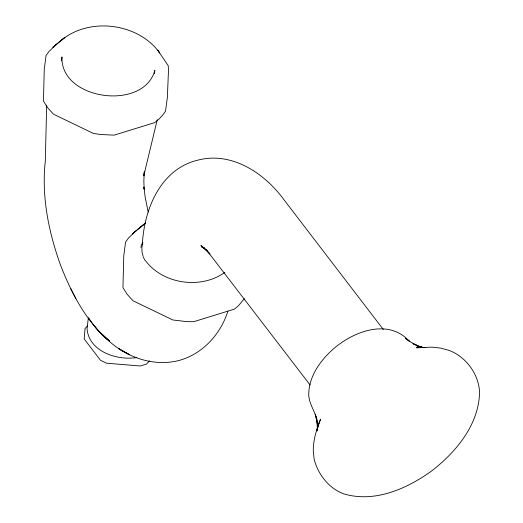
<?xml version="1.0" encoding="UTF-8"?>
<svg xmlns="http://www.w3.org/2000/svg" width="523" height="523" viewBox="0 0 523 523"><rect width="100%" height="100%" fill="white"/><g stroke="black" fill="none" stroke-linecap="round" stroke-linejoin="round"><path stroke-width="0.78" d="M46.671 105.208L45.298 161.136C41.389 196.21 48.554 231.663 60.348 264.618C71.174 292.664 85.641 320.507 108.509 340.623C127.239 357.804 154.37 367.015 179.422 360.36C202.832 353.855 220.778 334.007 227.871 311.159M88.25 318.605L87.047 328.817C88.949 351.587 117.198 360.811 136.889 357.516M317.474 428.906L317.794 422.839L316.997 430.677M61.466 60.916L61.989 56.922C60.06 100.141 143.733 111.392 154.815 70.415L154.377 73.704M140.968 247.484L141.439 243.934M142.374 244.574C143.962 209.462 160.509 168.746 198.237 160.051C232.153 151.35 264.958 173.512 284.126 199.976L383.372 329.536M316.997 431.063L318.311 424.709L317.605 427.664L320.54 419.178C316.592 429.403 313.1 440.046 313.277 451.146L314.218 459.599C318.121 474.387 328.81 488.149 343.304 493.712C374.082 503.204 406.567 488.998 431.403 471.138C456.056 452.134 478.924 424.754 479.552 392.178C478.767 374.128 466.111 356.915 449.237 350.443L440.726 348.102L431.893 347.141L416.458 347.749L420.453 347.645M157.286 119.656L143.747 175.839L144.302 171.74L143.845 180.893L144.139 189.241L143.949 187.018L145.224 197.537L148.212 212.05M244.346 298.685L238.514 305.654L234.343 309.145L193.68 321.704L186.776 321.632L172.884 319.984L133.038 300.79L127.266 294.429L122.951 287.624L123.768 255.865L125.579 242.09L128.553 237.958L135.928 230.95M87.472 325.966L85.04 328.562L84.183 338.982L100.501 360.282L106.561 363.204L140.327 365.989L146.453 364.1L149.434 360.916M61.57 40.114L61.256 40.402C89.387 16.658 138.445 23.038 159.731 53.019L157.704 50.116L168.177 65.604L168.511 69.644L167.367 97.356L165.549 111.138L162.581 115.263L159.012 119.087L154.834 122.585L114.177 135.143L100.331 134.489L93.375 133.424L53.529 114.223L47.763 107.869L43.448 101.057L44.259 69.304L46.076 55.53L49.044 51.398L56.419 44.39M141.079 226.681L140.759 226.962L145.819 222.903M224.779 272.385C201.1 289.611 162.771 284.257 145.381 260.467M425.238 347.52L418.969 347.109L422.774 347.52M419.956 346.769L423.251 347.435M416.7 345.88L422.944 347.586L412.98 343.729L418.027 346.076L411.523 342.532L405.312 338.257L409.228 341.173C388.21 317.866 352.777 331.654 332.929 349.344C320.096 360.824 308.897 376.527 308.727 394.375C308.838 405.332 317.507 413.961 317.526 424.964L315.251 414.236L316.788 419.139L317.428 428.965M204.062 248.072L201.93 247.287L204.696 248.307M204.846 248.392L202.035 246.856L207.324 250.68L205.631 249.314M109.307 340.833L105.607 337.956L99.462 331.942L109.294 340.937M207.324 250.68L200.91 245.522L209.945 254.021L207.37 251.099L310.172 385.059M109.333 340.944L99.01 331.412L93.637 325.182L98.834 331.249M93.826 325.404L88.962 318.474M70.67 288.526L75.855 298.568M143.263 256.852L144.806 260.206M88.472 317.814L88.91 319.311L88.537 317.991M143.08 256.165L142.171 252.74A48.332 32.779 7.5 0 1 142.89 242.587M56.955 43.932L52.908 47.325L64.878 37.381L56.955 43.932M136.464 230.493L132.417 233.892L144.387 223.942L136.464 230.493M129.567 354.744L118.368 348.488L129.567 354.744"/></g></svg>
